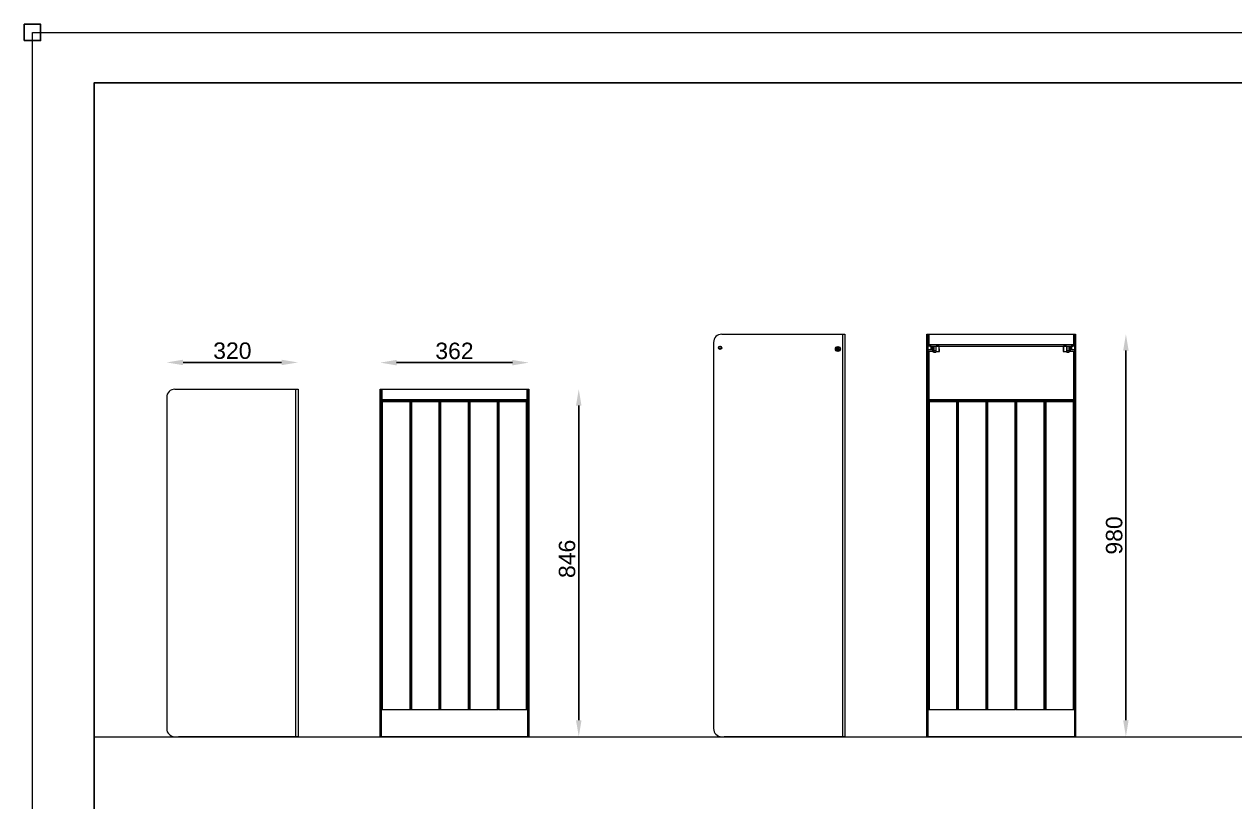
# Model space of a CAD drawing. Header units: millimetres. Extents: x -1511 to 5721, y -19897 to 4144.
# Drawn here: x -20 to 2929, y 2251 to 4144 of the extents above; entities that cross this region are included whole.
import ezdxf

# ---------------------------------------------------------------- set-up
doc = ezdxf.new("R2010")
doc.units = ezdxf.units.MM
doc.linetypes.add('INCONTINUOUS', pattern=[200000.001, 200000, -0.001])
for name, color, linetype in [('KOTY', 3, 'INCONTINUOUS'), ('OBRYSOVA', 7, 'Continuous'), ('POSTAVY ATD', 8, 'Continuous')]:
    doc.layers.add(name, color=color, linetype=linetype)
doc.layers.add('Nekreslit', color=6, linetype='Continuous', plot=False)
doc.styles.get("Standard").update_dxf_attribs({"font": 'arial.ttf'})
doc.dimstyles.new('PROFI_CSN', dxfattribs={"dimscale": 0, "dimtxt": 3.5, "dimasz": 3, "dimexe": 1, "dimexo": 0, "dimgap": 1.5, "dimtad": 1, "dimlfac": -1, "dimdsep": 46, "dimtxsty": 'Standard', "dimcen": 0, "dimdle": 1, "dimclrd": 256, "dimclre": 256, "dimclrt": 256, "dimadec": 0, "dimazin": 0, "dimtfac": 0.6, "dimtmove": 0, "dimatfit": 1, "dimfxl": 1, "dimtolj": 1, "dimarcsym": 0})

# ---------------------------------------------------------------- blocks, each defined once
blk = doc.blocks.new('*D8')
at = {"layer": 'DEFPOINTS', "color": 0, "transparency": 16777216}
for p in [(1209, 3255), (1330.8, 3255), (1209, 2409)]:
    blk.add_point(p, dxfattribs=at)
at = {"layer": 'KOTY', "color": 7, "lineweight": -2, "transparency": 16777216}
blk.add_line((1330.8, 2449), (1330.8, 3215), dxfattribs=at)
at = {"layer": 'KOTY', "color": 7, "transparency": 16777216}
for points in [[(1324.1, 3215), (1337.5, 3215), (1330.8, 3255)], [(1324.1, 2449), (1337.5, 2449), (1330.8, 2409)]]:
    blk.add_solid(points, dxfattribs=at)
at = {"layer": 'KOTY', "color": 7, "lineweight": 15, "transparency": 16777216, "insert": (1302.4, 2842), "char_height": 40, "attachment_point": 5, "rotation": 90}
blk.add_mtext('\\A1;846', dxfattribs=at)
blk = doc.blocks.new('*D26')
at = {"layer": 'DEFPOINTS', "color": 0, "transparency": 16777216}
for p in [(647, 3320.2), (647, 3255), (327, 3235)]:
    blk.add_point(p, dxfattribs=at)
at = {"layer": 'KOTY', "color": 7, "lineweight": -2, "transparency": 16777216}
blk.add_line((367, 3320.2), (607, 3320.2), dxfattribs=at)
at = {"layer": 'KOTY', "color": 7, "transparency": 16777216}
for points in [[(367, 3326.8), (367, 3313.5), (327, 3320.2)], [(607, 3326.8), (607, 3313.5), (647, 3320.2)]]:
    blk.add_solid(points, dxfattribs=at)
at = {"layer": 'KOTY', "color": 7, "lineweight": 15, "transparency": 16777216, "insert": (487, 3348.6), "char_height": 40, "attachment_point": 5}
blk.add_mtext('\\A1;320', dxfattribs=at)
blk = doc.blocks.new('*D27')
at = {"layer": 'DEFPOINTS', "color": 0, "transparency": 16777216}
for p in [(1209, 3319.7), (847, 3255), (1209, 3255)]:
    blk.add_point(p, dxfattribs=at)
at = {"layer": 'KOTY', "color": 7, "lineweight": -2, "transparency": 16777216}
blk.add_line((887, 3319.7), (1169, 3319.7), dxfattribs=at)
at = {"layer": 'KOTY', "color": 7, "transparency": 16777216}
for points in [[(887, 3326.3), (887, 3313), (847, 3319.7)], [(1169, 3326.3), (1169, 3313), (1209, 3319.7)]]:
    blk.add_solid(points, dxfattribs=at)
at = {"layer": 'KOTY', "color": 7, "lineweight": 15, "transparency": 16777216, "insert": (1028, 3348.1), "char_height": 40, "attachment_point": 5}
blk.add_mtext('\\A1;362', dxfattribs=at)
blk = doc.blocks.new('*D28')
at = {"layer": 'DEFPOINTS', "color": 0, "transparency": 16777216}
for p in [(2541, 3389), (2541, 2409), (2663.5, 2409)]:
    blk.add_point(p, dxfattribs=at)
at = {"layer": 'KOTY', "color": 7, "lineweight": -2, "transparency": 16777216}
blk.add_line((2663.5, 3349), (2663.5, 2449), dxfattribs=at)
at = {"layer": 'KOTY', "color": 7, "transparency": 16777216}
for points in [[(2656.9, 3349), (2670.2, 3349), (2663.5, 3389)], [(2656.9, 2449), (2670.2, 2449), (2663.5, 2409)]]:
    blk.add_solid(points, dxfattribs=at)
at = {"layer": 'KOTY', "color": 7, "lineweight": 15, "transparency": 16777216, "insert": (2635.1, 2899), "char_height": 40, "attachment_point": 5, "rotation": 90}
blk.add_mtext('\\A1;980', dxfattribs=at)

msp = doc.modelspace()

# ---------------------------------------------------------------- linework, layer by layer
at = {"color": 7, "linetype": 'Continuous', "lineweight": 15}
for p, q in [((1659, 3369), (1659, 2429)), ((1679, 3389), (1974, 3389)), ((1974, 2409), (1974, 3389)), ((1974, 3389), (1979, 3389)), ((1979, 3389), (1979, 2409)), ((2179, 3369), (2179, 3389)), ((2179, 3389), (2182, 3389)), ((2179, 2429), (2179, 3369)), ((2179, 3369), (2182, 3369)), ((2182, 3369), (2182, 3389)), ((2182, 3389), (2184, 3389)), ((2182, 2429), (2182, 3369)), ((2184, 3389), (2536, 3389)), ((2186, 3360), (2186, 3363)), ((2188, 3363), (2186, 3363)), ((2188, 3360), (2188, 3363)), ((2532, 3363), (2188, 3363)), ((2532, 3360), (2532, 3363)), ((2534, 3363), (2532, 3363)), ((2534, 3360), (2534, 3363)), ((2536, 3389), (2538, 3389)), ((2538, 3389), (2541, 3389)), ((2538, 3389), (2538, 3369)), ((2538, 3369), (2541, 3369)), ((2538, 3369), (2538, 2429)), ((2541, 3389), (2541, 3369)), ((2541, 3369), (2541, 2429)), ((1674.1, 3360), (1675.9, 3360)), ((1962, 3355.3), (1960, 3354.1)), ((1960, 3354.1), (1960, 3351.8)), ((1960, 3351.8), (1962, 3350.7)), ((1964, 3354.1), (1962, 3355.3)), ((1962, 3350.7), (1964, 3351.8)), ((1964, 3351.8), (1964, 3354.1)), ((2186, 3360), (2182, 3360)), ((2182, 3352), (2189, 3352)), ((2182, 3347.5), (2192.5, 3347.5)), ((2186, 3360), (2188, 3360)), ((2188, 3360), (2532, 3360)), ((2190, 3359), (2189, 3360)), ((2189, 3352), (2189, 3360)), ((2189, 3352), (2190, 3353)), ((2190, 3353), (2190, 3359)), ((2192.5, 3358.5), (2190, 3358.5)), ((2193.5, 3357.5), (2192.5, 3358.5)), ((2192.5, 3347.5), (2192.5, 3358.5)), ((2192.5, 3347.5), (2193.5, 3348.5)), ((2193.5, 3360), (2193.5, 3353)), ((2193.5, 3353), (2193.5, 3346)), ((2193.5, 3346), (2194.5, 3346)), ((2194.5, 3360), (2194.5, 3353)), ((2194.5, 3353), (2194.5, 3346)), ((2194.5, 3346), (2195.5, 3346)), ((2195.5, 3360), (2195.5, 3348.7)), ((2200.5, 3348.7), (2195.5, 3348.7)), ((2195.5, 3348.7), (2195.5, 3345)), ((2195.5, 3345), (2200.5, 3345)), ((2200.5, 3360), (2200.5, 3348.7)), ((2200.5, 3348.7), (2200.5, 3345)), ((2200.5, 3346), (2201.5, 3346)), ((2201.5, 3346), (2201.5, 3360)), ((2208.7, 3359.5), (2201.5, 3359.5)), ((2201.5, 3346.5), (2208.7, 3346.5)), ((2510.5, 3358.7), (2510.5, 3347.3)), ((2518.5, 3359.5), (2511.3, 3359.5)), ((2511.3, 3346.5), (2518.5, 3346.5)), ((2518.5, 3360), (2518.5, 3353)), ((2518.5, 3353), (2518.5, 3346)), ((2518.5, 3346), (2519.5, 3346)), ((2519.5, 3360), (2519.5, 3348.7)), ((2524.5, 3348.7), (2519.5, 3348.7)), ((2519.5, 3348.7), (2519.5, 3345)), ((2519.5, 3345), (2524.5, 3345)), ((2524.5, 3360), (2524.5, 3348.7)), ((2524.5, 3348.7), (2524.5, 3345)), ((2524.5, 3346), (2525.5, 3346)), ((2525.5, 3346), (2525.5, 3360)), ((2525.5, 3346), (2526.5, 3346)), ((2526.5, 3346), (2526.5, 3360)), ((2527.5, 3358.5), (2526.5, 3357.5)), ((2526.5, 3348.5), (2527.5, 3347.5)), ((2530, 3358.5), (2527.5, 3358.5)), ((2527.5, 3358.5), (2527.5, 3347.5)), ((2527.5, 3347.5), (2538, 3347.5)), ((2531, 3360), (2530, 3359)), ((2530, 3359), (2530, 3353)), ((2530, 3353), (2531, 3352)), ((2531, 3360), (2531, 3352)), ((2531, 3352), (2538, 3352)), ((2532, 3360), (2534, 3360)), ((2538, 3360), (2534, 3360)), ((347, 3255), (642, 3255)), ((642, 2409), (642, 3255)), ((642, 3255), (647, 3255)), ((647, 3255), (647, 2409)), ((847, 3235), (847, 3255)), ((847, 3255), (850, 3255)), ((850, 3235), (850, 3255)), ((850, 3255), (852, 3255)), ((852, 3255), (1204, 3255)), ((1204, 3255), (1206, 3255)), ((1206, 3255), (1209, 3255)), ((1206, 3255), (1206, 3235)), ((1209, 3255), (1209, 3235)), ((327, 3235), (327, 2429)), ((847, 3235), (850, 3235)), ((847, 2429), (847, 3235)), ((850, 2429), (850, 3235)), ((1206, 3229.5), (850, 3229.5)), ((1206, 3226.5), (850, 3226.5)), ((850, 3218.5), (851, 3218.4)), ((851, 2474.5), (851, 3224.5)), ((853, 3224.5), (851, 3224.5)), ((853, 2474.5), (853, 3224.5)), ((919, 3224.5), (853, 3224.5)), ((919, 3224.5), (919, 2474.5)), ((921, 3224.5), (919, 3224.5)), ((921, 3224.5), (921, 2474.5)), ((922, 2474.5), (922, 3224.5)), ((924, 3224.5), (922, 3224.5)), ((924, 2474.5), (924, 3224.5)), ((990, 3224.5), (924, 3224.5)), ((990, 3224.5), (990, 2474.5)), ((992, 3224.5), (990, 3224.5)), ((992, 3224.5), (992, 2474.5)), ((993, 2474.5), (993, 3224.5)), ((995, 3224.5), (993, 3224.5)), ((995, 2474.5), (995, 3224.5)), ((1061, 3224.5), (995, 3224.5)), ((1061, 3224.5), (1061, 2474.5)), ((1063, 3224.5), (1061, 3224.5)), ((1063, 3224.5), (1063, 2474.5)), ((1064, 2474.5), (1064, 3224.5)), ((1066, 3224.5), (1064, 3224.5)), ((1066, 2474.5), (1066, 3224.5)), ((1132, 3224.5), (1066, 3224.5)), ((1132, 3224.5), (1132, 2474.5)), ((1134, 3224.5), (1132, 3224.5)), ((1134, 3224.5), (1134, 2474.5)), ((1135, 2474.5), (1135, 3224.5)), ((1137, 3224.5), (1135, 3224.5)), ((1137, 2474.5), (1137, 3224.5)), ((1203, 3224.5), (1137, 3224.5)), ((1203, 3224.5), (1203, 2474.5)), ((1205, 3224.5), (1203, 3224.5)), ((1205, 3224.5), (1205, 2474.5)), ((1205, 3218.4), (1206, 3218.5)), ((1206, 3235), (1206, 2429)), ((1206, 3235), (1209, 3235)), ((1209, 3235), (1209, 2429)), ((2538, 3229.5), (2182, 3229.5)), ((2538, 3226.5), (2182, 3226.5)), ((2182, 3218.5), (2183, 3218.4)), ((2183, 2474.5), (2183, 3224.5)), ((2185, 3224.5), (2183, 3224.5)), ((2185, 2474.5), (2185, 3224.5)), ((2251, 3224.5), (2185, 3224.5)), ((2251, 3224.5), (2251, 2474.5)), ((2253, 3224.5), (2251, 3224.5)), ((2253, 3224.5), (2253, 2474.5)), ((2254, 2474.5), (2254, 3224.5)), ((2256, 3224.5), (2254, 3224.5)), ((2256, 2474.5), (2256, 3224.5)), ((2322, 3224.5), (2256, 3224.5)), ((2322, 3224.5), (2322, 2474.5)), ((2324, 3224.5), (2322, 3224.5)), ((2324, 3224.5), (2324, 2474.5)), ((2325, 2474.5), (2325, 3224.5)), ((2327, 3224.5), (2325, 3224.5)), ((2327, 2474.5), (2327, 3224.5)), ((2393, 3224.5), (2327, 3224.5)), ((2393, 3224.5), (2393, 2474.5)), ((2395, 3224.5), (2393, 3224.5)), ((2395, 3224.5), (2395, 2474.5)), ((2396, 2474.5), (2396, 3224.5)), ((2398, 3224.5), (2396, 3224.5)), ((2398, 2474.5), (2398, 3224.5)), ((2464, 3224.5), (2398, 3224.5)), ((2464, 3224.5), (2464, 2474.5)), ((2466, 3224.5), (2464, 3224.5)), ((2466, 3224.5), (2466, 2474.5)), ((2467, 2474.5), (2467, 3224.5)), ((2469, 3224.5), (2467, 3224.5)), ((2469, 2474.5), (2469, 3224.5)), ((2535, 3224.5), (2469, 3224.5)), ((2535, 3224.5), (2535, 2474.5)), ((2537, 3224.5), (2535, 3224.5)), ((2537, 3224.5), (2537, 2474.5)), ((2537, 3218.4), (2538, 3218.5)), ((851, 3210.6), (850, 3210.5)), ((850, 3189.5), (851, 3189.5)), ((921, 3189.5), (922, 3189.5)), ((992, 3189.5), (993, 3189.5)), ((1063, 3189.5), (1064, 3189.5)), ((1134, 3189.5), (1135, 3189.5)), ((1206, 3210.5), (1205, 3210.6)), ((1205, 3189.5), (1206, 3189.5)), ((2183, 3210.6), (2182, 3210.5)), ((2182, 3189.5), (2183, 3189.5)), ((2253, 3189.5), (2254, 3189.5)), ((2324, 3189.5), (2325, 3189.5)), ((2395, 3189.5), (2396, 3189.5)), ((2466, 3189.5), (2467, 3189.5)), ((2538, 3210.5), (2537, 3210.6)), ((2537, 3189.5), (2538, 3189.5)), ((850, 2509), (851, 2509)), ((921, 2509), (922, 2509)), ((992, 2509), (993, 2509)), ((1063, 2509), (1064, 2509)), ((1134, 2509), (1135, 2509)), ((1205, 2509), (1206, 2509)), ((2182, 2509), (2183, 2509)), ((2253, 2509), (2254, 2509)), ((2324, 2509), (2325, 2509)), ((2395, 2509), (2396, 2509)), ((2466, 2509), (2467, 2509)), ((2537, 2509), (2538, 2509)), ((853, 2474.5), (851, 2474.5)), ((919, 2474.5), (853, 2474.5)), ((921, 2474.5), (919, 2474.5)), ((924, 2474.5), (922, 2474.5)), ((990, 2474.5), (924, 2474.5)), ((992, 2474.5), (990, 2474.5)), ((995, 2474.5), (993, 2474.5)), ((1061, 2474.5), (995, 2474.5)), ((1063, 2474.5), (1061, 2474.5)), ((1066, 2474.5), (1064, 2474.5)), ((1132, 2474.5), (1066, 2474.5)), ((1134, 2474.5), (1132, 2474.5)), ((1137, 2474.5), (1135, 2474.5)), ((1203, 2474.5), (1137, 2474.5)), ((1205, 2474.5), (1203, 2474.5)), ((2185, 2474.5), (2183, 2474.5)), ((2251, 2474.5), (2185, 2474.5)), ((2253, 2474.5), (2251, 2474.5)), ((2256, 2474.5), (2254, 2474.5)), ((2322, 2474.5), (2256, 2474.5)), ((2324, 2474.5), (2322, 2474.5)), ((2327, 2474.5), (2325, 2474.5)), ((2393, 2474.5), (2327, 2474.5)), ((2395, 2474.5), (2393, 2474.5)), ((2398, 2474.5), (2396, 2474.5)), ((2464, 2474.5), (2398, 2474.5)), ((2466, 2474.5), (2464, 2474.5)), ((2469, 2474.5), (2467, 2474.5)), ((2535, 2474.5), (2469, 2474.5)), ((2537, 2474.5), (2535, 2474.5)), ((850, 2429), (847, 2429)), ((847, 2409), (847, 2429)), ((850, 2409), (850, 2429)), ((1209, 2429), (1206, 2429)), ((1206, 2429), (1206, 2409)), ((1209, 2429), (1209, 2409)), ((2182, 2429), (2179, 2429)), ((2179, 2409), (2179, 2429)), ((2182, 2409), (2182, 2429)), ((2541, 2429), (2538, 2429)), ((2538, 2429), (2538, 2409)), ((2541, 2429), (2541, 2409)), ((347, 2409), (352.9, 2409)), ((352.9, 2409), (356, 2409)), ((353, 2409), (353, 2409)), ((356, 2409), (356, 2409)), ((356, 2409), (356.1, 2409)), ((642, 2409), (356.1, 2409)), ((647, 2409), (642, 2409)), ((847, 2409), (850, 2409)), ((1206, 2409), (850, 2409)), ((1209, 2409), (1206, 2409)), ((1679, 2409), (1684.9, 2409)), ((1974, 2409), (1684.9, 2409)), ((1979, 2409), (1974, 2409)), ((2179, 2409), (2182, 2409)), ((2538, 2409), (2182, 2409)), ((2541, 2409), (2538, 2409))]:
    msp.add_line(p, q, dxfattribs=at)
at = {"color": 8, "linetype": 'Continuous', "lineweight": 15}
for p, q in [((2184, 3360), (2184, 3389)), ((2536, 3389), (2536, 3360)), ((2184, 3229.5), (2184, 3347.5)), ((2208.7, 3353), (2208.7, 3359.5)), ((2208.7, 3346.5), (2208.7, 3353)), ((2511.3, 3359.5), (2511.3, 3346.5)), ((2536, 3347.5), (2536, 3229.5)), ((852, 3229.5), (852, 3255)), ((1204, 3255), (1204, 3229.5)), ((851, 3224.5), (850, 3224.5)), ((922, 3224.5), (921, 3224.5)), ((993, 3224.5), (992, 3224.5)), ((1064, 3224.5), (1063, 3224.5)), ((1135, 3224.5), (1134, 3224.5)), ((1206, 3224.5), (1205, 3224.5)), ((2183, 3224.5), (2182, 3224.5)), ((2254, 3224.5), (2253, 3224.5)), ((2325, 3224.5), (2324, 3224.5)), ((2396, 3224.5), (2395, 3224.5)), ((2467, 3224.5), (2466, 3224.5)), ((2538, 3224.5), (2537, 3224.5))]:
    msp.add_line(p, q, dxfattribs=at)
at = {"color": 7, "linetype": 'Continuous', "lineweight": 15}
for centre, radius in [((1675, 3356), 4.1), ((1675, 3356), 4), ((1675, 3356), 3), ((1962, 3353), 6), ((1962, 3353), 5.52), ((1962, 3353), 3.32)]:
    msp.add_circle(centre, radius, dxfattribs=at)
for centre, radius, start, end in [((1679, 3369), 20, 90, 180), ((2208.7, 3358.7), 0.8, 0, 90), ((2208.7, 3347.3), 0.8, 270, 0), ((2511.3, 3358.7), 0.8, 90, 180), ((2511.3, 3347.3), 0.8, 180, 270), ((347, 3235), 20, 90, 180), ((347, 2429), 20, 180, 270), ((1679, 2429), 20, 180, 270)]:
    msp.add_arc(centre, radius, start, end, dxfattribs=at)
for points, knots in [([(2201.5, 3346.5), (2201.5, 3346.6), (2201.5, 3346.8), (2201.5, 3348.3), (2201.5, 3350.4), (2201.5, 3353), (2201.5, 3355.6), (2201.5, 3357.7), (2201.5, 3359.2), (2201.5, 3359.4), (2201.5, 3359.5)], [0, 0, 0, 0, 0.125, 0.25, 0.375, 0.5, 0.625, 0.75, 0.875, 1, 1, 1, 1]), ([(2209.5, 3347.3), (2209.5, 3347.4), (2209.5, 3347.5), (2209.5, 3348.2), (2209.5, 3348.9), (2209.5, 3349.8), (2209.5, 3351.2), (2209.5, 3352.3), (2209.5, 3353)], [0, 0, 0, 0, 0.239457, 0.368362, 0.500001, 0.631639, 0.760543, 1, 1, 1, 1]), ([(2518.5, 3359.5), (2518.5, 3359.4), (2518.5, 3359.2), (2518.5, 3357.7), (2518.5, 3355.6), (2518.5, 3353.8), (2518.5, 3353)], [0, 0, 0, 0, 0.250001, 0.500001, 0.750001, 1, 1, 1, 1]), ([(2518.5, 3353), (2518.5, 3352.1), (2518.5, 3350.4), (2518.5, 3348.3), (2518.5, 3346.8), (2518.5, 3346.6), (2518.5, 3346.5)], [0, 0, 0, 0, 0.25, 0.5, 0.749999, 1, 1, 1, 1])]:
    msp.add_open_spline(points, degree=3, knots=knots, dxfattribs=at)
at = {"layer": 'Nekreslit', "color": 4, "lineweight": 15}
msp.add_lwpolyline([(5700.6, 0), (0, 0), (0, 4123.6), (5700.6, 4123.6)], close=True, dxfattribs=at)
at = {"layer": 'Nekreslit'}
msp.add_lwpolyline([(150.6, 151.1), (4190.6, 151.1), (4190.6, 4001.1), (150.6, 4001.1)], close=True, dxfattribs=at)
at = {"layer": 'OBRYSOVA'}
msp.add_lwpolyline([(-20, 4103.6), (20, 4103.6), (20, 4143.6), (-20, 4143.6)], close=True, dxfattribs=at)
at = {"layer": 'POSTAVY ATD', "color": 9, "lineweight": 15}
msp.add_line((150.6, 2409), (4090.9, 2409), dxfattribs=at)

# ---------------------------------------------------------------- dimensions: what is measured, and where the dimension line sits
at = {"layer": 'KOTY', "lineweight": 15}
for base, p1, p2, picture, middle in [((647, 3320.2), (327, 3235), (647, 3255), '*D26', (487, 3348.6)), ((1209, 3319.7), (847, 3255), (1209, 3255), '*D27', (1028, 3348.1))]:
    dim = msp.add_linear_dim(base=base, p1=p1, p2=p2, dimstyle='PROFI_CSN', override={"dimscale": 1, "dimtxt": 40, "dimasz": 40, "dimgap": 8, "dimdec": 0, "dimlfac": 1, "dimrnd": 1, "dimse1": 1, "dimse2": 1, "dimclrd": 7, "dimclre": 3, "dimclrt": 7, "dimtdec": 0}, dxfattribs=at)
    dim.commit()
    dim.dimension.update_dxf_attribs({"geometry": picture, "text_midpoint": middle})
for base, p1, p2, picture, middle in [((2663.5, 2409), (2541, 3389), (2541, 2409), '*D28', (2663.5, 2899)), ((1330.8, 3255), (1209, 2409), (1209, 3255), '*D8', (1330.8, 2842))]:
    dim = msp.add_linear_dim(base=base, p1=p1, p2=p2, angle=90, dimstyle='PROFI_CSN', override={"dimscale": 1, "dimtxt": 40, "dimasz": 40, "dimgap": 8, "dimdec": 0, "dimlfac": 1, "dimrnd": 1, "dimse1": 1, "dimse2": 1, "dimclrd": 7, "dimclre": 3, "dimclrt": 7, "dimtdec": 0}, dxfattribs=at)
    dim.commit()
    dim.dimension.update_dxf_attribs({"geometry": picture, "text_midpoint": middle, "dimtype": 160})

doc.saveas('drawing.dxf')
